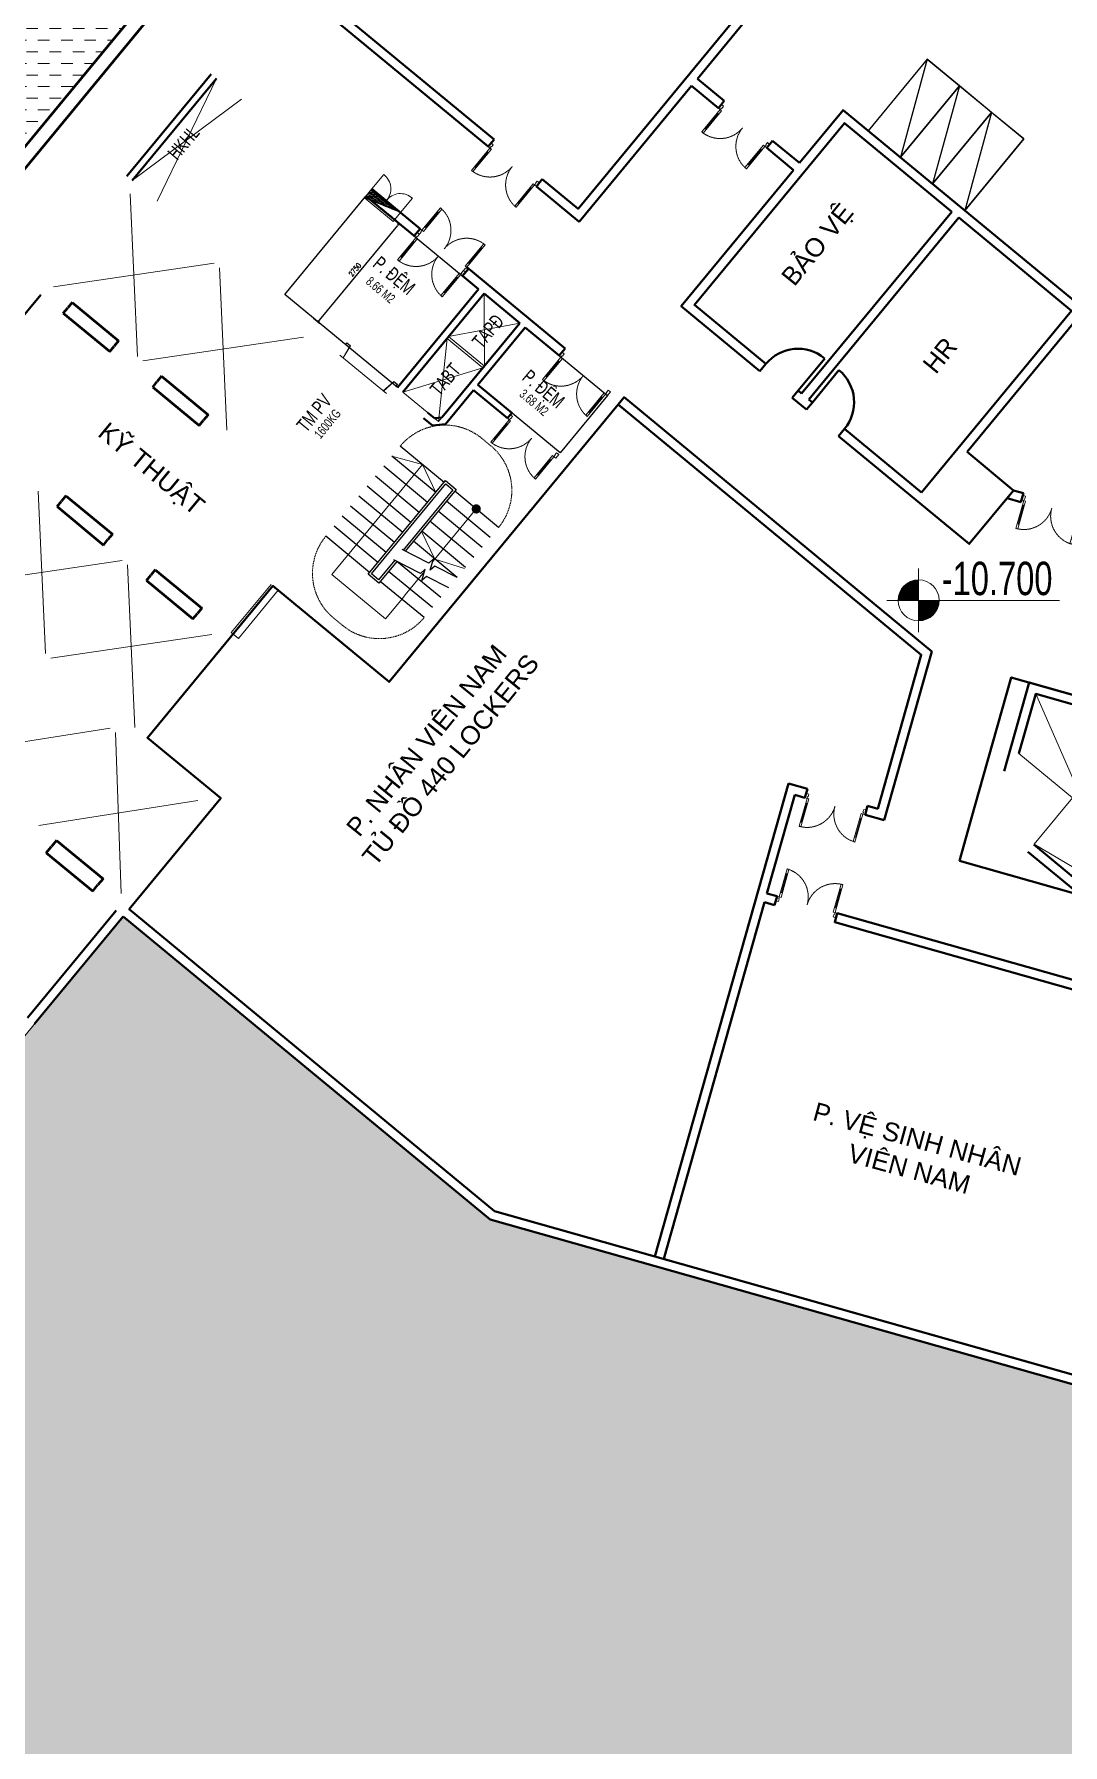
# Model space of a CAD drawing. Header units: millimetres. Extents: x -1534340 to 1713810, y -1348191 to 1114081.
# Drawn here: x 1285965 to 1308139, y 56595 to 93455 of the extents above; entities that cross this region are included whole.
import ezdxf
from ezdxf.enums import TextEntityAlignment as Align

# ---------------------------------------------------------------- set-up
doc = ezdxf.new("R2010")
doc.units = ezdxf.units.MM
doc.header["$LTSCALE"] = 100
doc.header["$PDMODE"] = 32
doc.header["$PDSIZE"] = 2.5
for name, pattern in [('HIDDEN', [0.375, 0.25, -0.125]), ('HIDDEN2', [0.1875, 0.125, -0.0625]), ('Xref_ST_MBDV Cot vach 30.7.2022$0$DASHDOT', [1, 0.5, -0.25, 0, -0.25])]:
    doc.linetypes.add(name, pattern=pattern)
for name, color, linetype in [('A-FLOR-STRS-ARROW', 8, 'Continuous'), ('KT-Kich thuoc', 9, 'Continuous'), ('KT-Thay', 7, 'Continuous'), ('SPE-MEP-Updated-22 07 22', 7, 'Continuous'), ('xemay', 39, 'Continuous'), ('Xref_NT1+NT2_MBDV Cot vach_220729$0$KT-Text', 7, 'Continuous'), ('Xref_ST_MBDV Cot vach 30.7.2022$0$Xref_ST_MBDV Cot vach 30.7.2022|Xref_ST_MBDV Cot vach 30.7.2022|Xref_ST_MBDV Cot vach 30.7.2022|Xref_ST_MBDV Cot vach 30.7.2022|A-WALL-PATT', 251, 'Continuous'), ('Xref_ST_MBDV Cot vach 30.7.2022$0$Xref_ST_MBDV Cot vach 30.7.2022|Xref_ST_MBDV Cot vach 30.7.2022|Xref_ST_MBDV Cot vach 30.7.2022|Xref_ST_MBDV Cot vach 30.7.2022|Site_plot line', 1, 'Xref_ST_MBDV Cot vach 30.7.2022$0$DASHDOT')]:
    doc.layers.add(name, color=color, linetype=linetype)
for name, color, linetype, lineweight in [('CUA', 37, 'Continuous', 13), ('GT NEW', 1, 'Continuous', 13), ('KT Lomo M', 4, 'HIDDEN', 5), ('KT-Chu viet', 255, 'Continuous', 20), ('KT-Ghi chu', 26, 'Continuous', 15), ('KT-Net cat', 1, 'Continuous', 40), ('KT-Net cot', 2, 'Continuous', 50), ('KT-Net cot vach', 6, 'Continuous', 50), ('KT-Net manh', 251, 'Continuous', 13), ('KT-Net thay', 7, 'Continuous', 15), ('SPE-MEP-Fire', 10, 'Continuous', 0), ('SPE-MEP-HVAC', 140, 'Continuous', 0), ('SPE-MEP-Plumbing', 90, 'Continuous', 0)]:
    doc.layers.add(name, color=color, linetype=linetype, lineweight=lineweight)
doc.styles.add('220701 - HDN_HBA_HOTEL 100CD_1200$0$220506 - HDN_Hotel typical and Ballroom$0$211210_HDN_HBA_TYPICAL PLAN CORE OPT 1$0$HBA-Text', font='GOTHIC.TTF')
doc.styles.add('font unicode ccu', font='arial.ttf')
doc.styles.get("Standard").update_dxf_attribs({"font": 'arial.ttf'})
doc.styles.add('xref.N.Cot vach tang N2$0$DIM', font='vnsimli.shx', dxfattribs={"width": 0.7})
doc.styles.add('Xref_NT1+NT2_MBDV Cot vach_220729$0$Arial', font='arial.ttf', dxfattribs={"width": 0.7})
doc.dimstyles.new('xref.N.Cot vach tang N2$0$CCU 1-100 A1', dxfattribs={"dimscale": 100, "dimtxt": 2.2, "dimasz": 1, "dimexe": 1, "dimexo": 0, "dimgap": 1, "dimtad": 1, "dimdec": 0, "dimdsep": 46, "dimtxsty": 'xref.N.Cot vach tang N2$0$DIM', "dimblk1": 'xref.N.Cot vach tang N2$0$_ARCHTICK', "dimblk2": 'xref.N.Cot vach tang N2$0$_ARCHTICK', "dimsah": 1, "dimcen": 0, "dimdle": 1, "dimclrd": 256, "dimclre": 256, "dimclrt": 31, "dimadec": 0, "dimazin": 0, "dimtfac": 1, "dimtdec": 0, "dimtix": 1, "dimtmove": 2, "dimatfit": 3, "dimldrblk": 'xref.N.Cot vach tang N2$0$_ARCHTICK', "dimfxl": 8, "dimtolj": 1, "dimarcsym": 0})

# ---------------------------------------------------------------- blocks, each defined once
blk = doc.blocks.new('Xref_ST_MBDV Cot vach 30.7.2022$0$Tuong Vay01-flat-1')
at = {"layer": 'Xref_ST_MBDV Cot vach 30.7.2022$0$Xref_ST_MBDV Cot vach 30.7.2022|Xref_ST_MBDV Cot vach 30.7.2022|Xref_ST_MBDV Cot vach 30.7.2022|Xref_ST_MBDV Cot vach 30.7.2022|A-WALL-PATT'}
h = blk.add_hatch(dxfattribs=at)
h.set_pattern_fill('ACET-2D-VATLIEU04', color=256, scale=50, pattern_type=2)
h.set_pattern_definition([(50, (-11139561.84, -1407213.45), (-225.902474, 189.5546825), [37.5, -412.5]), (355, (-11139561.84, -1407213.45), (32.127212, 367.215716), [30, -330]), (100.4514, (-11139531.95, -1407216.06), (-341.231527, -62.944187), [31.870095, -350.571056]), (46.1842, (-11139561.84, -1407113.45), (-319.180497, 306.252097), [56.25, -618.75]), (96.6356, (-11139517.37, -1407120.34), (-516.995922, -60.144022), [47.805144, -525.8565]), (351.1842, (-11139561.84, -1407113.45), (84.740774, 546.39543), [45, -495]), (21, (-11139511.84, -1407138.45), (-105.680822, 275.3079534), [37.5, -412.5]), (326, (-11139511.84, -1407138.45), (206.128805, 305.59852), [30, -330]), (71.4514, (-11139486.97, -1407155.22), (-328.963765, 110.380101), [31.870095, -350.571056]), (37.5, (-11139561.84, -1407213.45), (-78.1345294, 101.8269012), [0, -326, 0, -335, 0, -331.25]), (7.5, (-11139561.84, -1407213.45), (-23.2793464, 176.824191), [0, -191, 0, -318.5, 0, -126.25]), (327.5, (-11139673.34, -1407213.45), (71.9444175, 112.9301145), [0, -125, 0, -390, 0, -517.5000003]), (317.5, (-11139723.34, -1407213.45), (158.0205496, 172.449169), [0, -162.5, 0, -259, 0, -367.5]), (45, (-11139561.84, -1407213.45), (-150.260191, 150.260191), []), (45, (-11139561.84, -1407152.2), (-150.260191, 150.260191), [])])
h.paths.add_polyline_path([(-82665, -118500), (-81837, -121132), (-80903, -123728), (-79863, -126284), (-78720, -128795), (-77475, -131258), (-76131, -133667), (-74689, -136020), (-73153, -138312), (-71525, -140539), (-69807, -142699), (-68002, -144786), (-66114, -146798), (-64145, -148731), (-62100, -150582), (-59980, -152349), (-57790, -154027), (-55533, -155614), (-53213, -157109), (-50835, -158507), (-48401, -159807), (-45916, -161007), (-43385, -162104), (-40811, -163097), (-38198, -163985), (-35551, -164765), (-32875, -165436), (-30174, -165998), (-27451, -166448), (-24702, -166789), (-4397, -168938), (36420, -167648), (41836, -160719), (12445, -24368), (8473, -9249), (-4719, -5521), (-10557, -9947), (-34021, -27848), (-39777, -32009), (-41249, -35294), (-45787, -38574), (-49368, -38942), (-57644, -44924), (-59845, -46601), (-61969, -48362), (-64020, -50208), (-65993, -52137), (-67887, -54144), (-69696, -56226), (-71420, -58381), (-73054, -60604), (-74596, -62892), (-76043, -65242), (-77394, -67648), (-78645, -70107), (-79794, -72615), (-80841, -75168), (-81782, -77762), (-82617, -80392), (-83343, -83054), (-83961, -85743), (-84468, -88455), (-84865, -91186), (-85149, -93930), (-85321, -96684), (-85381, -99530), (-85329, -102201), (-85163, -104955), (-84886, -107701), (-84496, -110432), (-83996, -113146), (-83385, -115836)], flags=16)
h.paths.add_polyline_path([(-83625, -118781), (-82785, -121452), (-81837, -124086), (-80781, -126680), (-79621, -129228), (-78358, -131727), (-76994, -134172), (-75531, -136560), (-73973, -138886), (-72320, -141146), (-70577, -143337), (-68746, -145455), (-66829, -147497), (-64832, -149459), (-62755, -151337), (-60604, -153130), (-58382, -154833), (-56092, -156444), (-53738, -157960), (-51324, -159379), (-48854, -160699), (-46333, -161916), (-43764, -163030), (-41151, -164038), (-38500, -164938), (-35814, -165730), (-33098, -166411), (-30357, -166981), (-27595, -167438), (-24816, -167783), (-4434, -169940), (36920, -168633), (42913, -160966), (13418, -24135), (9295, -8442), (-4926, -4424), (-11163, -9151), (-34617, -27045), (-40580, -31355), (-42052, -34640), (-46156, -37607), (-49737, -37975), (-58240, -44121), (-60467, -45819), (-62623, -47605), (-64704, -49479), (-66707, -51435), (-68628, -53472), (-70465, -55586), (-72214, -57772), (-73872, -60029), (-75437, -62350), (-76905, -64734), (-78276, -67176), (-79545, -69672), (-80712, -72217), (-81774, -74808), (-82729, -77440), (-83576, -80109), (-84314, -82810), (-84940, -85539), (-85455, -88291), (-85857, -91062), (-86146, -93847), (-86321, -96642), (-86382, -99529), (-86328, -102241), (-86160, -105036), (-85879, -107821), (-85484, -110593), (-84976, -113347), (-84356, -116078)])
at = {"layer": 'Xref_ST_MBDV Cot vach 30.7.2022$0$Xref_ST_MBDV Cot vach 30.7.2022|Xref_ST_MBDV Cot vach 30.7.2022|Xref_ST_MBDV Cot vach 30.7.2022|Xref_ST_MBDV Cot vach 30.7.2022|Site_plot line', "ltscale": 5000}
blk.add_arc((-17764, -99529), 69167, 126.14636, 263.7927, dxfattribs=at)
blk = doc.blocks.new('Fire cabinet 800x250')
at = {"layer": 'SPE-MEP-Fire'}
h = blk.add_hatch(dxfattribs=at)
h.set_pattern_fill('ANSI31', color=256, scale=5)
edge = h.paths.add_edge_path()
edge.add_line((400, 250), (-400, 0))
edge.add_line((-400, 0), (-400, 250))
edge.add_line((-400, 250), (400, 250))
for p, q in [((-400, 250), (-400, 650)), ((400, 250), (400, 650))]:
    blk.add_line(p, q, dxfattribs=at)
blk.add_lwpolyline([(400, 250), (-400, 250), (-400, 0), (400, 0)], close=True, dxfattribs=at)
blk.add_lwpolyline([(400, 250), (-400, 0), (-400, 250), (400, 250)], dxfattribs=at)
for centre, start, end in [((-378, 272), 356.6718, 93.3282), ((378, 272), 86.6718, 183.3282)]:
    blk.add_arc(centre, 379, start, end, dxfattribs=at)
at = {"color": 1, "width": 0.7}
blk.add_text('FIRE CABINET', height=50, dxfattribs=at).set_placement((25, 25))
blk = doc.blocks.new('xref.N.Cot vach tang N2$0$_Open90')
at = {"color": 0, "linetype": 'ByBlock', "lineweight": -2}
for p, q in [((0, 0), (-1, 0)), ((-0.5, 0.5), (0, 0)), ((0, 0), (-0.5, -0.5))]:
    blk.add_line(p, q, dxfattribs=at)
blk = doc.blocks.new('*D2298')
at = {"layer": 'Defpoints', "color": 5, "transparency": 16777216}
for p, q in [((1292115, 87293), (1293802, 89336)), ((1293735, 89457), (1293873, 89343)), ((1291984, 87336), (1292122, 87222))]:
    blk.add_line(p, q, dxfattribs=at)
at = {"layer": 'Defpoints', "color": 0, "transparency": 16777216}
for p in [(1293735, 89457), (1293834, 89375), (1291984, 87336)]:
    blk.add_point(p, dxfattribs=at)
at = {"layer": 'Defpoints', "color": 5, "transparency": 16777216, "xscale": 50, "yscale": 50, "zscale": 50}
for p, rotation in [((1293834, 89375), 50.4488266885648), ((1292083, 87254), 230.4488266885648)]:
    blk.add_blockref('xref.N.Cot vach tang N2$0$_Open90', p, dxfattribs=dict(at, rotation=rotation))
at = {"layer": 'Defpoints', "color": 5, "transparency": 16777216, "insert": (1292878, 88381), "char_height": 110, "attachment_point": 5, "rotation": 50.4488, "style": 'xref.N.Cot vach tang N2$0$DIM'}
blk.add_mtext('\\A1;2750', dxfattribs=at)
blk = doc.blocks.new('xref.N.Cot vach tang N2$0$_ARCHTICK')
at = {"color": 0, "linetype": 'ByBlock', "const_width": 0.15}
blk.add_lwpolyline([(-0.5, -0.5), (0.5, 0.5)], dxfattribs=at)
blk = doc.blocks.new('*U206')
for p, q in [((-1260, 525), (-1300, 525)), ((-1280, 100), (-1280, 525)), ((-90, 525), (-50, 525)), ((-70, 100), (-70, 525)), ((-1260, 100), (-1300, 100)), ((-90, 100), (-50, 100))]:
    blk.add_line(p, q)
for points in [[(-1300, 0), (-1260, 0), (-1260, 625), (-1300, 625)], [(-50, 0), (-90, 0), (-90, 625), (-50, 625)], [(-1350, -100), (-1290, -100), (-1290, -40), (-1300, -40), (-1300, 0), (-1350, 0)], [(0, -100), (-60, -100), (-60, -40), (-50, -40), (-50, 0), (0, 0)]]:
    blk.add_lwpolyline(points, close=True)
at = {"linetype": 'HIDDEN2'}
for centre, start, end in [((-1300, 0), 0, 90), ((-50, 0), 90, 180)]:
    blk.add_arc(centre, 625, start, end, dxfattribs=at)
blk = doc.blocks.new('*U2315')
for p, q in [((-1260, -100), (-1300, -100)), ((-1280, -100), (-1280, -525)), ((-90, -100), (-50, -100)), ((-70, -100), (-70, -525)), ((-1260, -525), (-1300, -525)), ((-90, -525), (-50, -525))]:
    blk.add_line(p, q)
for points in [[(-1350, 100), (-1290, 100), (-1290, 40), (-1300, 40), (-1300, 0), (-1350, 0)], [(-1300, 0), (-1260, 0), (-1260, -625), (-1300, -625)], [(-50, 0), (-90, 0), (-90, -625), (-50, -625)], [(0, 100), (-60, 100), (-60, 40), (-50, 40), (-50, 0), (0, 0)]]:
    blk.add_lwpolyline(points, close=True)
at = {"linetype": 'HIDDEN2'}
for centre, start, end in [((-1300, 0), 270, 0), ((-50, 0), 180, 270)]:
    blk.add_arc(centre, 625, start, end, dxfattribs=at)
blk = doc.blocks.new('thang bo22')
at = {"layer": 'KT-Net manh'}
h = blk.add_hatch(color=256, dxfattribs=at)
edge = h.paths.add_edge_path(flags=0)
edge.add_arc((1850, -825), 100, 90, 450)
at = {"layer": 'A-FLOR-STRS-ARROW'}
for points in [[(164, -1450), (46, -923), (-88, -902), (151, -801), (15, -783), (-127, -150)], [(450, -1450), (332, -923), (198, -902), (436, -801), (300, -783), (159, -150)]]:
    blk.add_lwpolyline(points, dxfattribs=at)
at = {"layer": 'KT-Net manh', "linetype": 'HIDDEN'}
for p, q in [((-1920, -200), (-1920, 50)), ((3099, -201), (3099, 50))]:
    blk.add_line(p, q, dxfattribs=at)
at = {"layer": 'KT-Net manh'}
for points in [[(1570, 1300), (1850, 675), (1570, 75)], [(99, -825), (-550, -825), (-650, -825), (-1225, -825), (-1225, 675), (1850, 675)], [(721, -225), (450, -825), (700, -1450)], [(1850, -825), (380, -825)]]:
    blk.add_lwpolyline(points, dxfattribs=at)
at = {"layer": 'KT-Net manh', "linetype": 'HIDDEN'}
for centre, start, end in [((-670, 50), 90.0017, 179.9856), ((1849, 50), 0.0144, 89.9983), ((-670, -200), 180.0144, 269.9983), ((1849, -200), 270.0017, 359.9856)]:
    blk.add_arc(centre, 1250, start, end, dxfattribs=at)
at = {"layer": 'KT-Thay', "extrusion": (-3.725e-11, 1.28361e-08, 1)}
for p, q in [((-670, 75), (-670, 1300)), ((-390, 75), (-390, 1300)), ((-110, 75), (-110, 1300)), ((170, 75), (170, 1300)), ((450, 75), (450, 1300)), ((730, 75), (730, 1300)), ((1010, 75), (1010, 1300)), ((1290, 75), (1290, 1300)), ((1570, 75), (1570, 1300)), ((1850, 75), (1850, 1300)), ((-670, -1450), (-670, -225)), ((-390, -1450), (-390, -225)), ((-110, -1450), (-110, -225)), ((450, -1450), (450, -225)), ((730, -1450), (730, -225)), ((1010, -1450), (1010, -225)), ((1290, -1450), (1290, -225)), ((1570, -1450), (1570, -225)), ((1850, -1450), (1850, -225))]:
    blk.add_line(p, q, dxfattribs=at)
at = {"layer": 'KT-Thay'}
for points in [[(-110, -225), (-720, -225), (-720, 75), (1900, 75), (1900, -225), (175, -225)], [(-121, -175), (-670, -175), (-670, 25), (1850, 25), (1850, -175), (164, -175)]]:
    blk.add_lwpolyline(points, dxfattribs=at)
blk = doc.blocks.new('gfdgdds')
at = {"layer": 'KT-Net cot vach'}
for p, q in [((-4478, 5845, 0), (-4383, 5961, 0)), ((-4287, 6076, 0), (-4383, 5961, 0)), ((-4287, 6076, 0), (-3285, 5248, 0)), ((-4478, 5845, 0), (-3476, 5017, 0)), ((-3285, 5248, 0), (-3381, 5133, 0)), ((-3476, 5017, 0), (-3381, 5133, 0)), ((-2360, 4484, 0), (-2455, 4369, 0)), ((-2360, 4484, 0), (-1357, 3657, 0)), ((-2551, 4253, 0), (-2455, 4369, 0)), ((-2551, 4253, 0), (-1548, 3425, 0)), ((-1548, 3425, 0), (-1453, 3541, 0)), ((-1357, 3657, 0), (-1453, 3541, 0)), ((-4423, 1908, 0), (-4518, 1792, 0)), ((-4423, 1908, 0), (-3420, 1080, 0)), ((-4614, 1677, 0), (-4518, 1792, 0)), ((-4614, 1677, 0), (-3611, 849, 0)), ((-3611, 849, 0), (-3516, 965, 0)), ((-3420, 1080, 0), (-3516, 965, 0)), ((-2686, 85, 0), (-2590, 200, 0)), ((-2686, 85, 0), (-1684, -743, 0)), ((-2495, 316, 0), (-2590, 200, 0)), ((-2495, 316, 0), (-1493, -512, 0)), ((-1684, -743, 0), (-1588, -627, 0)), ((-1493, -512, 0), (-1588, -627, 0)), ((-4622, -5515, 0), (-4733, -5650, 0)), ((-4622, -5515, 0), (-3619, -6342, 0)), ((-4845, -5784, 0), (-4733, -5650, 0)), ((-4845, -5784, 0), (-3842, -6612, 0)), ((-3842, -6612, 0), (-3731, -6477, 0)), ((-3619, -6342, 0), (-3731, -6477, 0))]:
    blk.add_line(p, q, dxfattribs=at)
at = {"layer": 'SPE-MEP-HVAC', "linetype": 'HIDDEN', "ltscale": 1000}
for p, q in [((-3037, 8415), (-2880, 4914, 0)), ((-4692, 6411), (-1225, 6919)), ((-1109, 6823, 0), (-953, 3322)), ((-2765, 4819, 0), (703, 5327)), ((-5018, 2011, 0), (-4862, -1490, 0)), ((-6674, 6, 0), (-3206, 515, 0)), ((-3091, 419, 0), (-2934, -3082, 0)), ((-4746, -1586, 0), (-1279, -1077, 0)), ((-6896, -3636, 0), (-3467, -3096, 0)), ((-3352, -3191, 0), (-3234, -6661, 0)), ((-5007, -5196, 0), (-1578, -4656, 0))]:
    blk.add_line(p, q, dxfattribs=at)
blk = doc.blocks.new('*U2224')
at = {"layer": 'KT Lomo M', "linetype": 'HIDDEN', "ltscale": 500}
for p, q in [((1500, 1000), (0, 0)), ((0, 1000), (1500, 0))]:
    blk.add_line(p, q, dxfattribs=at)
blk.add_lwpolyline([(0, 1000), (1500, 1000), (1500, 0), (0, 0)], close=True, dxfattribs=at)
blk = doc.blocks.new('*U2228')
at = {"layer": 'KT Lomo M', "linetype": 'HIDDEN', "ltscale": 500}
for p, q in [((1200, 1000), (0, 0)), ((0, 1000), (1200, 0))]:
    blk.add_line(p, q, dxfattribs=at)
blk.add_lwpolyline([(0, 1000), (1200, 1000), (1200, 0), (0, 0)], close=True, dxfattribs=at)
blk = doc.blocks.new('KYTHUATSPACE B2')
at = {"layer": 'KT-Net cat'}
for p, q in [((-24882, -72590), (-23750, -73524)), ((-24754, -72435), (-23655, -73343))]:
    blk.add_line(p, q, dxfattribs=at)
for points in [[(-25394, -70855), (-24852, -68941), (-21730, -69823)], [(-25078, -70472), (-24714, -69188), (-21784, -70016)]]:
    blk.add_lwpolyline(points, dxfattribs=at)
at = {"layer": 'SPE-MEP-HVAC', "linetype": 'HIDDEN', "ltscale": 1000}
blk.add_line((-24714, -69188), (-22792, -73580), dxfattribs=at)
at = {"layer": 'SPE-MEP-HVAC'}
blk.add_lwpolyline([(-22792, -73580), (-24747, -72427), (-23921, -71427), (-25078, -70472), (-24714, -69188), (-21784, -70019)], close=True, dxfattribs=at)
at = {"layer": 'SPE-MEP-HVAC', "linetype": 'HIDDEN', "ltscale": 1000, "xscale": -1, "rotation": 230.4488267378189}
for name, p in [('*U2228', (-37371, -61487)), ('*U2224', (-38358, -62682))]:
    blk.add_blockref(name, p, dxfattribs=at)
blk = doc.blocks.new('HKHJKHJKJH')
at = {"layer": 'SPE-MEP-Plumbing'}
h = blk.add_hatch(dxfattribs=at)
h.set_pattern_fill('DASH,_O', color=96, scale=2000, angle=15.7788)
h.set_pattern_definition([(15.77878, (-586677.67, -341577.23), (172.59873, 308.56066), [250, -250])])
h.paths.add_polyline_path([(-38913, -69955), (-31501, -73221), (-25144, -58789), (-32556, -55523)])
at = {"layer": 'KT-Net cot'}
for p, q in [((-25144, -58789), (-31501, -73221)), ((-24748, -58635), (-31347, -73616))]:
    blk.add_line(p, q, dxfattribs=at)
blk = doc.blocks.new('boh locker')
at = {"layer": 'KT-Net cat', "color": 2}
for p, q in [((-8021, 15105), (-10016, 10575)), ((-10097, 10392), (-11629, 6915)), ((-10097, 10392), (-9410, 10090)), ((-10016, 10575), (-9330, 10273)), ((-19086, 10200), (-13962, 7942)), ((-9330, 10273), (-9410, 10090)), ((-8094, 9729), (-8175, 9546)), ((-8094, 9729), (-7407, 9426)), ((-8175, 9546), (-7488, 9243)), ((-6011, 4659), (-3963, 9307)), ((-5828, 4578), (-3780, 9227)), ((-13962, 7942), (-13881, 8125)), ((-12726, 7398), (-12646, 7581)), ((-12726, 7398), (-11629, 6915)), ((-6102, 4699), (-5739, 5523)), ((-5736, 4538), (-5373, 5361)), ((-7006, 4879), (-6926, 5062)), ((-6183, 4516), (-6102, 4699)), ((-6102, 4699), (-6011, 4659)), ((-5828, 4578), (-5736, 4538)), ((-5817, 4355), (-5736, 4538)), ((-4993, 3992), (-4912, 4175)), ((-4912, 4175), (-2945, 3308)), ((-1136, 3693), (-824, 3693)), ((-1048, 3893), (-824, 3893)), ((-824, 3893, 0), (-824, 3693, 0)), ((0, -2906), (0, -4110)), ((-3576, -3505), (-4001, -3505)), ((-3576, -3505), (-3576, -3705)), ((-2000, -3505), (-2226, -3505)), ((-2226, -3505), (-2226, -3705)), ((-3576, -3705), (-3801, -3705)), ((-1800, -3705), (-2226, -3705)), ((2713, -4110), (0, -4110)), ((-3576, -6110), (-3801, -6110)), ((-3576, -5910), (-3576, -6110))]:
    blk.add_line(p, q, dxfattribs=at)
for points in [[(-12646, 7581), (-11731, 7178), (-8285, 15003)], [(-18823, 10302), (-13881, 8125)], [(14450, 8140), (14450, 9365), (23705, 9365), (23705, -10245), (20471, -10245), (14650, -14295), (-7634, -14295), (-17019, -10161)], [(-1800, -3705), (-1799, 72), (-9672, 3540), (-9753, 3357)], [(3850, 0), (0, 0), (0, -2906)], [(-3576, -5910), (-3801, -5910)], [(14250, -5910), (-2226, -5910)]]:
    blk.add_lwpolyline(points, dxfattribs=at)
at = {"layer": 'KT-Net cat', "color": 2, "elevation": 0}
for points in [[(3650, 8140), (-817, 8140), (-6811, 10780), (-7407, 9426)], [(-6926, 5062), (-8756, 5868), (-6708, 10517), (-3963, 9307)], [(-7488, 9243), (-9020, 5766), (-7006, 4879)], [(-3780, 9227), (-897, 7957), (-2945, 3308)], [(3650, 7940), (-686, 7940), (-2238, 4417)], [(-6183, 4516), (-5817, 4355)], [(-4993, 3992), (-1653, 2521), (-1048, 3893), (-2238, 4417)], [(5485, -14095), (-7592, -14095), (-16938, -9978), (-15691, -7140), (-17564, -6315), (-15853, -2430), (-12879, -3740), (-9753, 3357), (-1999, -58), (-2000, -3505)], [(-4001, -14095), (-4001, -3505)], [(-3801, -5910), (-3801, -3705)], [(-3801, -14095), (-3801, -6110)], [(-2226, -5910), (-2226, -6110), (5485, -6110)]]:
    blk.add_lwpolyline(points, dxfattribs=at)
at = {"layer": 'KT-Net cat', "color": 2}
for centre, start, end in [((-6102, 4699), 66.2276, 156.2276), ((-5736, 4538), 336.2276, 66.2276)]:
    blk.add_arc(centre, 900, start, end, dxfattribs=at)
at = {"layer": 'CUA'}
for p, rotation in [((-8175, 9546), 336.2276046916481), ((-12726, 7398), 336.2276046916481), ((526, 3743, 0), 359.9999999999991), ((-2226, -3705), 2.242291050431777e-12)]:
    blk.add_blockref('*U2315', p, dxfattribs=dict(at, rotation=rotation))
at = {"layer": 'CUA', "xscale": -1.000000000000001, "rotation": 179.9999999999942}
blk.add_blockref('*U2315', (-2226, -5910), dxfattribs=at)
at = {"layer": 'KT-Chu viet', "extrusion": (5.24305e-08, 1.85548e-07, 1), "char_height": 400, "attachment_point": 2, "text_direction": (0.394748, 0.91879, 0), "style": '220701 - HDN_HBA_HOTEL 100CD_1200$0$220506 - HDN_Hotel typical and Ballroom$0$211210_HDN_HBA_TYPICAL PLAN CORE OPT 1$0$HBA-Text'}
for s, insert in [('B{\\fArial|b0|i0|c0|p34;ẢO VỆ}', (-6744, 7925)), ('HR', (-3550, 6340))]:
    blk.add_mtext_dynamic_manual_height_columns(s, width=13067.73, gutter_width=6000, heights=[0], dxfattribs=dict(at, insert=insert))
at = {"layer": 'KT-Chu viet', "extrusion": (-1.0091e-07, -1.64299e-07, 1), "insert": (-11944, -4652), "char_height": 400, "attachment_point": 2, "text_direction": (0.394748, 0.91879, 0), "style": '220701 - HDN_HBA_HOTEL 100CD_1200$0$220506 - HDN_Hotel typical and Ballroom$0$211210_HDN_HBA_TYPICAL PLAN CORE OPT 1$0$HBA-Text'}
blk.add_mtext_dynamic_manual_height_columns('P. {\\fArial|b0|i0|c0|p34;NHÂN VIÊN NAM\\PTỦ ĐỒ 440 LOCKERS}', width=7348.78, gutter_width=6000, heights=[0], dxfattribs=at)
at = {"layer": 'KT-Chu viet', "extrusion": (-1.91036e-07, 2.61183e-08, 1), "insert": (756, -9921), "char_height": 400, "attachment_point": 2, "text_direction": (0.999958, 0.009113, 0), "style": '220701 - HDN_HBA_HOTEL 100CD_1200$0$220506 - HDN_Hotel typical and Ballroom$0$211210_HDN_HBA_TYPICAL PLAN CORE OPT 1$0$HBA-Text'}
blk.add_mtext_dynamic_manual_height_columns('P. V{\\fArial|b0|i0|c0|p34;Ệ SINH NHÂN VIÊN NAM}', width=5493.03, gutter_width=6000, heights=[0], dxfattribs=at)
blk = doc.blocks.new('plot bike')
at = {"linetype": 'HIDDEN', "ltscale": 1000}
blk.add_line((0, 450), (2000, -450), dxfattribs=at)
blk.add_lwpolyline([(0, 450), (2000, 450), (2000, -450), (0, -450)], close=True, dxfattribs=at)
blk = doc.blocks.new('*U2284')
at = {"layer": 'KT-Ghi chu'}
h = blk.add_hatch(color=256, dxfattribs=at)
edge = h.paths.add_edge_path()
edge.add_ellipse((286, 0), major_axis=(130, 130), ratio=1, start_angle=45, end_angle=135)
edge.add_line((102, 0), (286, 0))
edge.add_line((286, 0), (286, 184))
h = blk.add_hatch(color=256, dxfattribs=at)
edge = h.paths.add_edge_path()
edge.add_ellipse((286, 0), major_axis=(130, 130), ratio=1, start_angle=225, end_angle=315)
edge.add_line((469, 0), (286, 0))
edge.add_line((286, 0), (286, -184))
for p, q in [((286, 286), (286, -286)), ((1550, 0), (0, 0))]:
    blk.add_line(p, q, dxfattribs=at)
blk.add_circle((286, 0), 184, dxfattribs=at)
at = {"color": 3, "style": 'font unicode ccu', "width": 0.7}
blk.add_attdef('FL', (493, 47), '', height=300, dxfattribs=at)
at = {"color": 1, "style": 'font unicode ccu', "width": 0.7}
blk.add_attdef('SL', (490, -337), '', height=300, dxfattribs=at)

msp = doc.modelspace()

# ---------------------------------------------------------------- hatches: boundary and pattern name
at = {"layer": 'KT-Kich thuoc', "true_color": 0x939598}
h = msp.add_hatch(color=252, dxfattribs=at)
h.dxf.hatch_style = 1
h.paths.add_polyline_path([(1326834.7, 42677.3), (1323603.9, 52035.2), (1328519.2, 53732.2), (1331750, 44374.3)], flags=16)
h.paths.add_polyline_path([(1255832.6, 15307.5), (1253549.6, 19631.1), (1252406.4, 22142.3), (1251366.6, 24698.1), (1250431.9, 27294.1), (1249603.8, 29926.1), (1248883.9, 32589.7), (1248273.2, 35280.5), (1247772.8, 37994), (1247643.5, 38901.7), (1246914.4, 47561.1), (1246994.6, 52488.8), (1247298.4, 56215.6), (1247404.7, 57240.5), (1247800.9, 59971.1), (1248308.2, 62683.3), (1248925.8, 65372.5), (1249042.3, 65799.3), (1252239.3, 63159.1), (1267698.6, 50003.2), (1287884.1, 74445.6), (1295792.2, 67914.4), (1317246.2, 61852.1), (1323940.8, 64169), (1327052.6, 63289.7), (1335944.5, 94757.5), (1342690.9, 92851.2), (1344604.1, 93263.6), (1343338.8, 92075.8), (1340243.5, 81121.8), (1353360.4, 83949.2), (1364383.1, 32812.9), (1344729.8, 28598.7), (1345153.5, 26633), (1357509.7, 29296.4), (1358046.3, 26854.7), (1365329.4, 28422.8), (1367499.4, 18355.7), (1347850.7, 14120.4), (1340143.9, 15005.7), (1327855.7, 10763.2), (1327676.2, 11283.1), (1326967.2, 11038.3), (1318074.3, 36796.4)])

# ---------------------------------------------------------------- linework, layer by layer
at = {"layer": 'Defpoints', "ltscale": 0.5}
for points in [[(1291366.9, 87845.8), (1293118, 89966.2), (1295546.8, 87960.4), (1293795.7, 85840)], [(1296549.2, 87132.6), (1298322.8, 85667.9), (1297303.6, 84434.4), (1295530.3, 85898.9)]]:
    msp.add_lwpolyline(points, close=True, dxfattribs=at)
at = {"layer": 'GT NEW'}
for points in [[(1290212.9, 80563.4), (1291071.3, 81598.8)], [(1290212.9, 80563.4), (1290368.4, 80434.8), (1291225.5, 81471.4)]]:
    msp.add_lwpolyline(points, dxfattribs=at)
at = {"layer": 'KT-Net cat', "ltscale": 0.5}
for p, q in [((1289777.3, 92595.4), (1287962.5, 90397.9)), ((1289893, 92499.9), (1288078.2, 90302.3)), ((1293117.8, 89966), (1294158.9, 89106.6)), ((1293245.1, 90120.2), (1294286.3, 89260.8)), ((1294158.9, 89106.6), (1294286.3, 89260.8)), ((1295199.8, 88246.9), (1295327.2, 88401.2)), ((1295199.8, 88246.9), (1295546.8, 87960.4)), ((1295288.6, 88433), (1297408.8, 86682.1)), ((1285585.6, 87205.6), (1286110.9, 87841.7)), ((1293795.7, 85840), (1295546.8, 87960.4)), ((1293911.4, 85744.5), (1295662.5, 87864.9)), ((1295662.5, 87864.9), (1296433.5, 87228.1)), ((1294753.8, 85194.2), (1296433.5, 87228.1)), ((1295530.3, 85898.9), (1296549.2, 87132.6)), ((1296549.2, 87132.6), (1297281.4, 86527.9)), ((1297408.8, 86682.1), (1297281.4, 86527.9)), ((1295530.3, 85898.9), (1296262.6, 85294.2)), ((1294829.9, 85050.7), (1295434.8, 85783.2)), ((1295434.8, 85783.2), (1296167.1, 85178.5)), ((1294355.6, 85183.1), (1294548.4, 85023.9)), ((1294451.1, 85298.7), (1294596, 85179.1)), ((1294596, 85179.1), (1294753.8, 85194.2)), ((1296262.6, 85294.2), (1296167.1, 85178.5)), ((1294548.4, 85023.9), (1294829.9, 85050.7))]:
    msp.add_line(p, q, dxfattribs=at)
at = {"layer": 'KT-Net cat'}
for p, q in [((1287729.9, 74573, 0), (1285820, 72259.4, 0)), ((1288013.5, 74598.2), (1295887.9, 68095.2, 0)), ((1287884.1, 74445.6, 0), (1285974.2, 72132.1, 0)), ((1287886.1, 74444), (1295793, 67914.2, 0)), ((1287886.1, 74444), (1294358.4, 69098.9)), ((1295793, 67914.2, 0), (1317237.4, 61854.6, 0)), ((1295887.9, 68095.2, 0), (1317250.7, 62058.7, 0))]:
    msp.add_line(p, q, dxfattribs=at)
at = {"layer": 'KT-Net manh'}
msp.add_line((1292557, 86538.7), (1293559.4, 85710.9), dxfattribs=at)
msp.add_line((1292557, 86538.7), (1293559.4, 85710.9), dxfattribs=at)
for points in [[(1292623.9, 86483.5), (1292774.9, 86741.4), (1292704.8, 86799.3), (1292676.1, 86764.6)], [(1292623.9, 86483.5), (1292774.9, 86741.4), (1292704.8, 86799.3), (1292676.1, 86764.6)], [(1292627.8, 86480.2), (1292781, 86742.8), (1292704.1, 86806.3), (1292672.3, 86767.8)], [(1292627.8, 86480.2), (1292781, 86742.8), (1292704.1, 86806.3), (1292672.3, 86767.8)], [(1293488.6, 85769.4), (1293717.5, 85969.5), (1293794.4, 85905.9), (1293762.6, 85867.4)], [(1293488.6, 85769.4), (1293717.5, 85969.5), (1293794.4, 85905.9), (1293762.6, 85867.4)], [(1293492.5, 85766.1), (1293717.3, 85963.1), (1293787.4, 85905.2), (1293758.7, 85870.5)], [(1293492.5, 85766.1), (1293717.3, 85963.1), (1293787.4, 85905.2), (1293758.7, 85870.5)]]:
    msp.add_lwpolyline(points, dxfattribs=at)
at = {"layer": 'SPE-MEP-HVAC', "linetype": 'HIDDEN', "ltscale": 1000}
for p, q in [((1289893, 92499.9), (1288617.9, 89856.6)), ((1288078.2, 90302.3), (1290432.7, 92054.1)), ((1295662.5, 87864.9), (1295669.4, 86302.8)), ((1294898.4, 86939.6), (1296433.5, 87228.1)), ((1294866.5, 86901.1), (1294682.4, 85107.7)), ((1295637.6, 86264.3), (1293911.4, 85744.5))]:
    msp.add_line(p, q, dxfattribs=at)
for points in [[(1294898.4, 86939.6), (1295669.4, 86302.8), (1296433.5, 87228.1), (1295662.5, 87864.9)], [(1294866.5, 86901.1), (1295637.6, 86264.3), (1294682.4, 85107.7), (1293911.4, 85744.5)]]:
    msp.add_lwpolyline(points, close=True, dxfattribs=at)
at = {"layer": 'xemay'}
for p, q in [((1305217.2, 92917, 0), (1303943.7, 91374.9, 0)), ((1305217.2, 92917, 0), (1307299.1, 91197.7, 0)), ((1307299.1, 91197.7, 0), (1306025.6, 89655.6, 0))]:
    msp.add_line(p, q, dxfattribs=at)

# ---------------------------------------------------------------- block references
msp.add_blockref('Xref_ST_MBDV Cot vach 30.7.2022$0$Tuong Vay01-flat-1', (1332269.3, 148426.1))
ref = msp.add_blockref('*U2284', (1304344.7, 81254.4), dxfattribs=dict(xscale=2.4, yscale=2.4, zscale=2.4))
ref.add_attrib('FL', '-10.700', (1305529.1, 81367.5), dxfattribs={"color": 3, "height": 720, "style": 'font unicode ccu', "width": 0.7})
at = {"layer": 'CUA', "xscale": -1}
for name, p, rotation in [('*U2315', (1295327.2, 88401.2), 140.4488274522182), ('*U206', (1298322.6, 85668), 140.4488274522186), ('*U206', (1297208.2, 84318.7), 140.4488274522186)]:
    msp.add_blockref(name, p, dxfattribs=dict(at, rotation=rotation))
at = {"layer": 'CUA', "rotation": 320.448827452168}
msp.add_blockref('*U2315', (1295199.8, 88246.9), dxfattribs=at)
at = {"layer": 'KT-Kich thuoc'}
for name, p in [('gfdgdds', (1291071.3, 81598.8)), ('KYTHUATSPACE B2', (1332269.3, 148426.1))]:
    msp.add_blockref(name, p, dxfattribs=at)
at = {"layer": 'KT-Thay', "rotation": 50.44882673372929}
msp.add_blockref('thang bo22', (1293680.1, 82324.1), dxfattribs=at)
at = {"layer": 'SPE-MEP-Updated-22 07 22', "rotation": 320.4610330519172}
msp.add_blockref('Fire cabinet 800x250', (1293394.7, 89673), dxfattribs=at)
at = {"layer": 'xemay', "xscale": -1, "rotation": 50.44882674009394}
for p in [(1305564.2, 92630.5, 0), (1306258.2, 92057.4), (1306952.1, 91484.3)]:
    msp.add_blockref('plot bike', p, dxfattribs=at)

# ---------------------------------------------------------------- texts
at = {"layer": 'KT-Chu viet', "insert": (1288624.8, 84246.8), "char_height": 400, "attachment_point": 2, "rotation": 320.32659, "style": '220701 - HDN_HBA_HOTEL 100CD_1200$0$220506 - HDN_Hotel typical and Ballroom$0$211210_HDN_HBA_TYPICAL PLAN CORE OPT 1$0$HBA-Text'}
msp.add_mtext_dynamic_manual_height_columns('K{\\fArial|b0|i0|c0|p34;Ỹ THUẬT}', width=13067.733, gutter_width=6000, heights=[0], dxfattribs=at)
at = {"layer": 'Xref_NT1+NT2_MBDV Cot vach_220729$0$KT-Text', "style": 'Xref_NT1+NT2_MBDV Cot vach_220729$0$Arial', "width": 0.7}
for s, height, rotation, p in [('HKHL', 300, 50, (1289299.1, 91018.5)), ('P. ĐỆM', 300, 320, (1293628.1, 88139.7)), ('TAPĐ', 300, 50, (1295863.5, 86957.2)), ('TABT', 300, 50, (1294942.3, 85919.1)), ('P. ĐỆM', 300, 320, (1296848.4, 85697.4)), ('TM PV', 300, 50.44883, (1292116.1, 85199.1)), ('1600KG', 200, 50.44883, (1292364.7, 84997.9))]:
    msp.add_text(s, height=height, rotation=rotation, dxfattribs=at).set_placement(p, align=Align.CENTER)
at = {"layer": 'Xref_NT1+NT2_MBDV Cot vach_220729$0$KT-Text', "color": 1, "style": 'Xref_NT1+NT2_MBDV Cot vach_220729$0$Arial', "width": 0.7}
for s, p in [('8.66 M2', (1293369.5, 87867.4)), ('3.68 M2', (1296677.4, 85441.8))]:
    msp.add_text(s, height=200, rotation=320, dxfattribs=at).set_placement(p, align=Align.CENTER)

# ---------------------------------------------------------------- dimensions: what is measured, and where the dimension line sits
at = {"layer": 'Defpoints', "color": 5}
dim = msp.add_aligned_dim(p1=(1291983.7, 87336.4), p2=(1293734.8, 89456.8), distance=-128.9, dimstyle='xref.N.Cot vach tang N2$0$CCU 1-100 A1', override={"dimscale": 50, "dimblk1": 'xref.N.Cot vach tang N2$0$_Open90', "dimblk2": 'xref.N.Cot vach tang N2$0$_Open90', "dimclrd": 5, "dimclre": 5, "dimclrt": 5, "dimlwd": 65535, "dimlwe": 65535}, dxfattribs=at)
dim.commit()
dim.dimension.update_dxf_attribs({"geometry": '*D2298', "text_midpoint": (1292877.7, 88381.4)})

# ---------------------------------------------------------------- next in the draw order: block references
at = {"layer": 'KT-Kich thuoc', "rotation": 344.2212203921239}
msp.add_blockref('HKHJKHJKJH', (1332269.3, 148426.1), dxfattribs=at)

# ---------------------------------------------------------------- next in the draw order: linework, layer by layer
at = {"layer": 'KT-Net thay', "linetype": 'HIDDEN', "ltscale": 3000}
msp.add_lwpolyline([(1247298.4, 56215.6), (1247404.7, 57240.5), (1247800.9, 59971.1), (1248308.2, 62683.3), (1248925.8, 65372.5), (1249042.3, 65799.3), (1252239.3, 63159.1), (1267698.6, 50003.2), (1287884.1, 74445.6), (1295792.2, 67914.4), (1317246.2, 61852.1), (1323940.8, 64169), (1327052.6, 63289.7), (1335944.5, 94757.5), (1342690.9, 92851.2), (1344604.1, 93263.6), (1343338.8, 92075.8), (1340243.5, 81121.8), (1353360.4, 83949.2), (1364383.1, 32812.9)], dxfattribs=at)

# ---------------------------------------------------------------- next in the draw order: block references
at = {"layer": 'KT-Net cat', "color": 2, "rotation": 344.2212213305815}
msp.add_blockref('boh locker', (1307026.5, 79594.6), dxfattribs=at)

doc.saveas('drawing.dxf')
